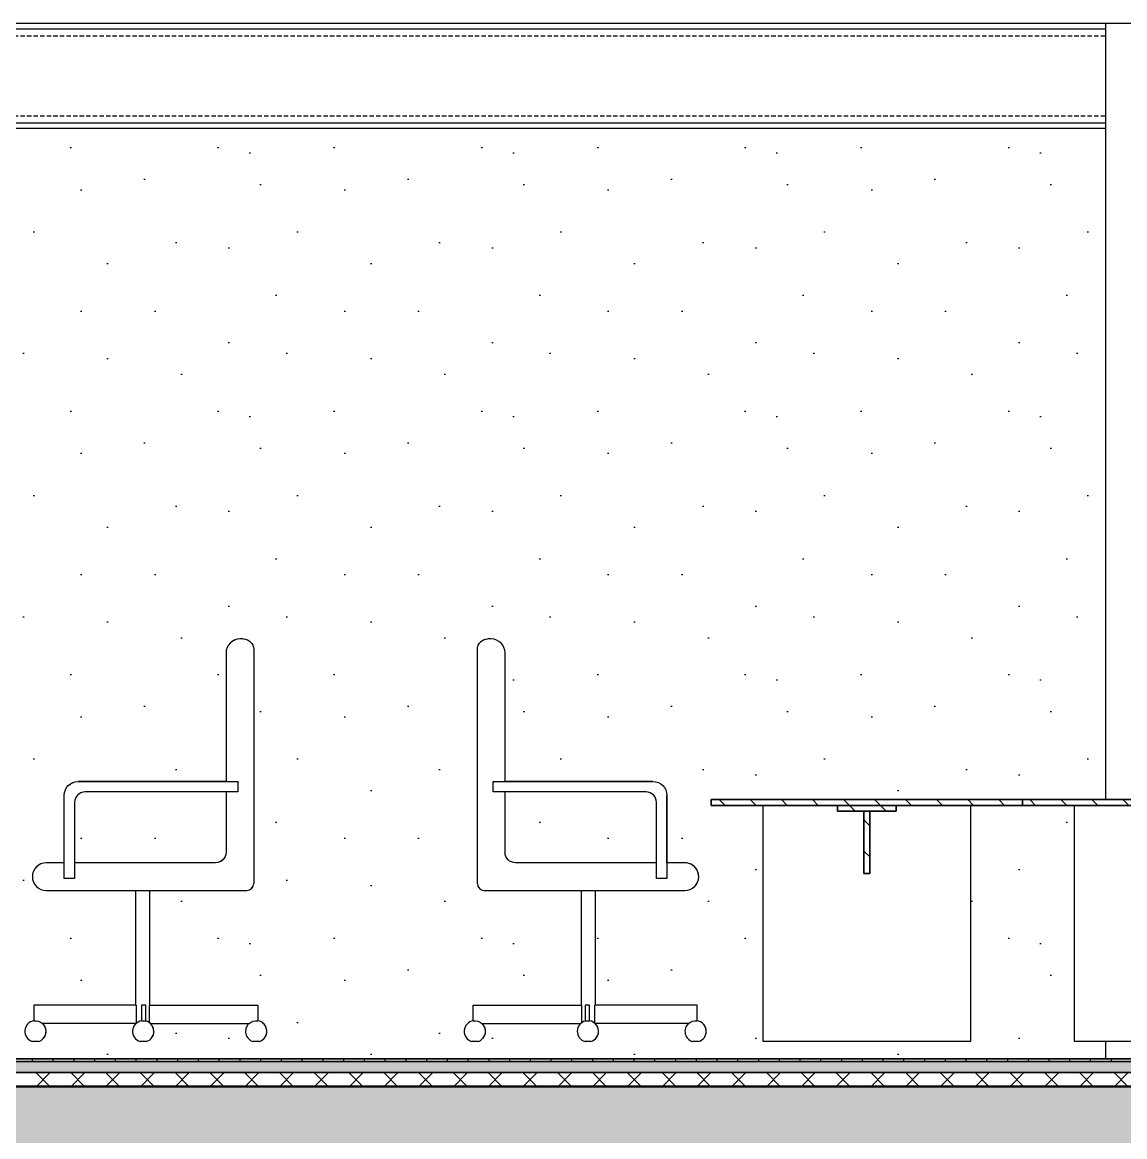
# Model space of a CAD drawing. Header units: millimetres. Extents: x -100 to 224448, y 0 to 22177.
# Drawn here: x 159393 to 162581, y 10125 to 13348 of the extents above; entities that cross this region are included whole.
import ezdxf

# ---------------------------------------------------------------- set-up
doc = ezdxf.new("R2010")
doc.units = ezdxf.units.MM
doc.linetypes.add('DASHED', pattern=[19.05, 12.7, -6.35])
doc.layers.get('0').update_dxf_attribs({"true_color": 0xdfdfdf})
for name, color, linetype in [('Background_0', 7, 'Continuous'), ('Boundary_0', 7, 'Continuous'), ('Boundary_Floor_ Ceramic Tiles', 7, 'Continuous'), ('Boundary_Insulation_ Extruded Polystyrene', 42, 'Continuous'), ('Boundary_Screed', 7, 'Continuous'), ('Elevation_Gypsum Board', 7, 'Continuous'), ('Fill_0', 7, 'Continuous'), ('Fill_Concrete_ Reinforced', 85, 'Continuous'), ('Fill_Floor_ Ceramic Tiles', 251, 'Continuous'), ('Fill_Insulation_ Extruded Polystyrene', 42, 'Continuous'), ('Fill_Screed', 251, 'Continuous'), ('Viewport border', 7, 'Continuous')]:
    doc.layers.add(name, color=color, linetype=linetype)
for name, color, linetype, lineweight in [('Background_Concrete_ Reinforced', 7, 'Continuous', 9), ('Background_Floor_ Ceramic Tiles', 7, 'Continuous', 9), ('Background_Gypsum Board', 7, 'Continuous', 9), ('Background_Insulation_ Extruded Polystyrene', 7, 'Continuous', 9), ('Background_Screed', 7, 'Continuous', 9), ('Boundary_Concrete_ Reinforced', 99, 'Continuous', 50)]:
    doc.layers.add(name, color=color, linetype=linetype, lineweight=lineweight)
doc.layers.add('BIM_ROOM_LINES', color=7, linetype='Continuous', plot=False)
pattern_1 = [(45, (-3002.4, -5250), (-44.9013, 44.9013), [])]

# ---------------------------------------------------------------- blocks, each defined once
blk = doc.blocks.new("CC'__section__..%5CMainBuilding.dwg", base_point=(1833.3, -9100))
at = {"layer": 'Elevation_Gypsum Board'}
h = blk.add_hatch(dxfattribs=at)
h.set_pattern_fill('DOTS2', color=256, scale=30, style=0)
h.paths.add_polyline_path([(3428.4, 4245), (3441.1, 4245), (3467.4, 4245), (3473.6, 4245), (3475.7, 4245), (3488.4, 4245), (3527.9, 4245), (3582.4, 4245), (9693.4, 4245), (9708.4, 4245), (9747.9, 4245), (9808.4, 4245), (9826.2, 4245), (9886.9, 4245), (9934.4, 4245), (9941.4, 4245), (16052.4, 4245), (16052.4, 4250), (3334.4, 4250), (3334.4, 4245), (3388.9, 4245)])
h = blk.add_hatch(dxfattribs=at)
h.set_pattern_fill('DOTS2', color=256, scale=30, style=0)
h.paths.add_polyline_path([(9602.4, 2000), (9693.4, 2000), (9693.4, 3940), (3582.4, 3940), (3582.4, 1250), (9693.4, 1250), (9693.4, 1300), (9602.4, 1300), (9602.4, 1983), (9452.4, 1983), (9302.4, 1983), (9302.4, 1300), (8702.4, 1300), (8702.4, 1983), (8552.4, 1983), (8552.4, 2000), (8702.4, 2000), (9302.4, 2000), (9452.4, 2000)])
h.paths.add_polyline_path([(4105.9, 2464.1), (4115.9, 2464.1, -0.414214), (4155.9, 2424.1), (4155.9, 2051.9), (4583.7, 2051.9, -0.414214), (4623.7, 2011.9), (4623.7, 1816.9), (4675.9, 1816.9, -0.414214), (4715.9, 1776.9, -0.189378), (4705.2, 1749.7, -0.208481), (4675.9, 1736.9), (4417.4, 1736.9), (4417.4, 1405.4), (4711.6, 1405.4), (4711.6, 1360, -0.371496), (4737.8, 1329.5, -0.189381), (4729.6, 1308.6, -0.13387), (4715.8, 1300), (4698.2, 1300, -0.555936), (4684.4, 1350.5, -0.016632), (4685.9, 1351.9), (4416.5, 1351.9, -0.206645), (4426.2, 1329.5, -0.189376), (4418, 1308.6, -0.133873), (4404.2, 1300), (4395.4, 1300), (4386.6, 1300, -0.555948), (4372.8, 1350.5, -0.016625), (4374.3, 1351.9), (4089.7, 1351.9, -0.206646), (4099.4, 1329.5, -0.189378), (4091.2, 1308.6, -0.133876), (4077.4, 1300), (4059.8, 1300, -0.555944), (4046, 1350.5, -0.17016), (4064, 1360), (4064, 1405.4), (4376.3, 1405.4), (4376.3, 1736.9), (4095.9, 1736.9, -0.414214), (4075.9, 1756.9), (4075.9, 2434.1, -0.189367), (4083.9, 2454.5, -0.208492)], flags=16)
h.paths.add_polyline_path([(7188.9, 2464.1), (7198.9, 2464.1, -0.414214), (7228.9, 2434.1), (7228.9, 1756.9, -0.198912), (7223, 1742.8, -0.198912), (7208.9, 1736.9), (6928.5, 1736.9), (6928.5, 1405.4), (7240.8, 1405.4), (7240.8, 1360, -0.371496), (7267, 1329.5, -0.18938), (7258.8, 1308.6, -0.13387), (7245, 1300), (7227.4, 1300, -0.555934), (7213.6, 1350.5, -0.016635), (7215.1, 1351.9), (6930.5, 1351.9, -0.206646), (6940.2, 1329.5, -0.189377), (6932, 1308.6, -0.133874), (6918.2, 1300), (6909.4, 1300), (6900.6, 1300, -0.555944), (6886.8, 1350.5, -0.016625), (6888.3, 1351.9), (6618.9, 1351.9, -0.206646), (6628.6, 1329.5, -0.189381), (6620.4, 1308.6, -0.13387), (6606.6, 1300), (6589, 1300, -0.555943), (6575.2, 1350.5, -0.170157), (6593.2, 1360), (6593.2, 1405.4), (6887.4, 1405.4), (6887.4, 1736.9), (6628.9, 1736.9, -0.65495), (6599.6, 1804.2, -0.009202), (6600.6, 1805.2, -0.198912), (6628.9, 1816.9), (6681.1, 1816.9), (6681.1, 2011.9, -0.18937), (6691.8, 2039.1, -0.208489), (6721.1, 2051.9), (7148.9, 2051.9), (7148.9, 2424.1, -0.189364), (7159.6, 2451.3, -0.009202), (7160.6, 2452.4, -0.198912)], flags=16)
h.paths.add_polyline_path([(6552.4, 2000), (6552.4, 1983), (6402.4, 1983), (6402.4, 1300), (5802.4, 1300), (5802.4, 1983), (5652.4, 1983), (5502.4, 1983), (5502.4, 1300), (4902.4, 1300), (4902.4, 1983), (4752.4, 1983), (4752.4, 2000), (4902.4, 2000), (5502.4, 2000), (5652.4, 2000), (5802.4, 2000), (6402.4, 2000)], flags=16)
h.paths.add_polyline_path([(7905.9, 2464.1), (7915.9, 2464.1, -0.414214), (7955.9, 2424.1), (7955.9, 2051.9), (8383.7, 2051.9, -0.414214), (8423.7, 2011.9), (8423.7, 1816.9), (8475.9, 1816.9, -0.414214), (8515.9, 1776.9, -0.189378), (8505.2, 1749.7, -0.208481), (8475.9, 1736.9), (8217.4, 1736.9), (8217.4, 1405.4), (8511.6, 1405.4), (8511.6, 1360, -0.371494), (8537.8, 1329.5, -0.189379), (8529.6, 1308.6, -0.133871), (8515.8, 1300), (8498.2, 1300, -0.555935), (8484.4, 1350.5, -0.016651), (8485.9, 1351.9), (8216.5, 1351.9, -0.206645), (8226.2, 1329.5, -0.189378), (8218, 1308.6, -0.133874), (8204.2, 1300), (8195.4, 1300), (8186.6, 1300, -0.555948), (8172.8, 1350.5, -0.016625), (8174.3, 1351.9), (7889.7, 1351.9, -0.206646), (7899.4, 1329.5, -0.189378), (7891.2, 1308.6, -0.133873), (7877.4, 1300), (7859.8, 1300, -0.555943), (7846, 1350.5, -0.170157), (7864, 1360), (7864, 1405.4), (8176.3, 1405.4), (8176.3, 1736.9), (7895.9, 1736.9, -0.414214), (7875.9, 1756.9), (7875.9, 2434.1, -0.189367), (7883.9, 2454.5, -0.208493)], flags=16)
h = blk.add_hatch(dxfattribs=at)
h.set_pattern_fill('DOTS2', color=256, scale=30, style=0)
h.paths.add_polyline_path([(6711.1, 1816.9), (7118.9, 1816.9, 0.20842), (7140.9, 1826.5, 0.189439), (7148.9, 1846.9), (7148.9, 2021.9), (6741.1, 2021.9, 0.198912), (6719.9, 2013.1, 0.198912), (6711.1, 1991.9)])
h = blk.add_hatch(dxfattribs=at)
h.set_pattern_fill('DOTS2', color=256, scale=30, style=0)
h.paths.add_polyline_path([(7985.9, 1816.9), (8393.7, 1816.9), (8393.7, 1991.9, 0.414214), (8363.7, 2021.9), (7955.9, 2021.9), (7955.9, 1846.9, 0.414214)])
at = {"layer": 'Fill_0', "extrusion": (0, 0, -1)}
h = blk.add_hatch(dxfattribs=at)
h.set_pattern_fill('ANSI31', color=256, scale=20, style=0)
h.set_pattern_definition(pattern_1)
h.paths.add_polyline_path([(-8552.4, 2000), (-8552.4, 1983), (-9452.4, 1983), (-9452.4, 2000)])
h = blk.add_hatch(dxfattribs=at)
h.set_pattern_fill('ANSI31', color=256, scale=20, style=0)
h.set_pattern_definition(pattern_1)
h.paths.add_polyline_path([(-9452.4, 2000), (-9452.4, 1983), (-10352.4, 1983), (-10352.4, 2000)])
h = blk.add_hatch(dxfattribs=at)
h.set_pattern_fill('ANSI31', color=256, scale=20, style=0)
h.set_pattern_definition(pattern_1)
h.paths.add_polyline_path([(-9087.4, 1966), (-9087.4, 1983), (-8917.4, 1983), (-8917.4, 1966)])
h = blk.add_hatch(dxfattribs=at)
h.set_pattern_fill('ANSI31', color=256, scale=20, style=0)
h.set_pattern_definition(pattern_1)
h.paths.add_polyline_path([(-8993.9, 1966), (-8993.9, 1786), (-9010.9, 1786), (-9010.9, 1966)])
at = {"layer": 'Fill_Concrete_ Reinforced', "extrusion": (0, 0, -1)}
h = blk.add_hatch(dxfattribs=at)
h.set_pattern_fill('CONCRETE1', color=256, scale=20, angle=15, style=0)
h.set_pattern_definition([(15, (-3002.4, -5250), (287.368, 497.736), [50.8, -355.6]), (105, (-3002.4, -5250), (-497.736, 287.368), [50.8, -355.6]), (150, (-2953.33, -5236.85), (-392.5523, -105.184), [71.842, -502.894]), (15, (-3012.5, -5016.04), (287.368, 497.736), [50.8, -355.6]), (60, (-2981.4, -5034), (-105.184, 392.5523), [35.921, -538.815]), (150, (-2981.4, -5034), (-392.5523, -105.184), [35.921, -538.815]), (15, (-2891.6, -4878.46), (287.368, 497.736), [71.842, -334.558]), (60, (-2891.6, -4878.46), (-105.184, 392.5523), [50.8, -523.936]), (150, (-2822.2, -4859.87), (-392.5523, -105.184), [50.8, -523.936]), (105, (-2758.8, -5079.55), (-497.736, 287.368), [50.8, -355.6]), (60, (-2758.82, -5079.55), (-105.184, 392.5523), [35.921, -538.815]), (150, (-2740.86, -5048.44), (-392.5523, -105.184), [35.921, -538.815]), (15, (-2979.63, -5138.7), (287.368, 497.736), [25.4, -340.36]), (15, (-2711.5, -4961.7), (287.368, 497.736), [25.4, -340.36]), (105, (-2847.33, -4945.5), (-497.736, 287.368), [25.4, -340.36]), (150, (-2739.1, -5153.15), (-392.5523, -105.184), [35.921, -538.815]), (150, (-2983.15, -4929.3), (-392.5523, -105.184), [35.921, -538.815]), (60, (-2852.9, -5071.9), (-105.184, 392.5523), [35.921, -538.815]), (105, (-2880.6, -5164.77), (-497.736, 287.368), [6.35, -400.05]), (105, (-2906.6, -4994.24), (-497.736, 287.368), [6.35, -400.05]), (105, (-2740.65, -4877.46), (-497.736, 287.368), [6.35, -400.05]), (105, (-2678.64, -5084.36), (-497.736, 287.368), [6.35, -400.05])])
h.paths.add_polyline_path([(-21382.4, 1000), (-21382.4, 1170), (-21242.4, 1170), (-3322.4, 1170), (-3182.4, 1170), (-3182.4, 1000)])
at = {"layer": 'Fill_Floor_ Ceramic Tiles', "extrusion": (0, 0, -1)}
h = blk.add_hatch(dxfattribs=at)
h.set_pattern_fill('_USER', color=256, scale=60, angle=90, style=0, pattern_type=0)
h.set_pattern_definition([(90, (-3002.4, -5250), (-60, -2e-13), [])])
h.paths.add_polyline_path([(-3322.4, 1250), (-3322.4, 1242), (-21242.4, 1242), (-21242.4, 1250)])
at = {"layer": 'Fill_Insulation_ Extruded Polystyrene', "extrusion": (0, 0, -1)}
h = blk.add_hatch(dxfattribs=at)
h.set_pattern_fill('INSULATION', color=256, scale=20, style=0)
h.set_pattern_definition([(45, (-3002.4, -5250), (-50.28943, 50.28943), []), (135, (-3002.4, -5250), (-50.28943, -50.28943), [])])
h.paths.add_polyline_path([(-3322.4, 1210), (-3322.4, 1170), (-21242.4, 1170), (-21242.4, 1210)])
at = {"layer": 'Fill_Screed', "extrusion": (0, 0, -1)}
h = blk.add_hatch(dxfattribs=at)
h.set_pattern_fill('SCREED', color=256, scale=20, angle=15, style=0)
h.set_pattern_definition([(15, (-3002.4, -5250), (915.6406, 508.3053), [-127, 0, -381, 0]), (15, (-3005.69, -5237.73), (915.6406, 508.3053), [-50.8, 0, -177.8, 0, -91.44, 0, -381, 0]), (15, (-3008.97, -5225.47), (915.6406, 508.3053), [-25.4, 0, -127, 0, -127, 0, -279.4, 0, -91.44, 0]), (15, (-3012.26, -5213.2), (915.6406, 508.3053), [-91.44, 0, -406.4, 0]), (15, (-3015.55, -5200.93), (915.6406, 508.3053), [-304.8, 0, -304.8, 0]), (15, (-3018.84, -5188.66), (915.6406, 508.3053), [-431.8, 0]), (15, (-3022.12, -5176.4), (915.6406, 508.3053), [-127, 0, -558.8, 0]), (15, (-3025.4, -5164.13), (915.6406, 508.3053), [-177.8, 0, -101.6, 0]), (15, (-3028.7, -5151.86), (915.6406, 508.3053), [-254, 0]), (15, (-3035.27, -5127.33), (915.6406, 508.3053), [-35.56, 0, -381, 0, -228.6, 0]), (15, (-3038.56, -5115.06), (915.6406, 508.3053), [-50.8, 0, -5.08, 0, -127, 0]), (15, (-3041.84, -5102.8), (915.6406, 508.3053), [-25.4, 0, -330.2, 0, -381, 0]), (15, (-3045.13, -5090.53), (915.6406, 508.3053), [-254, 0]), (15, (-3048.42, -5078.26), (915.6406, 508.3053), [-127, 0, -533.4, 0]), (15, (-3055, -5053.72), (915.6406, 508.3053), [-609.6, 0]), (15, (-3058.28, -5041.46), (915.6406, 508.3053), [-127, 0, -10.16, 0, -177.8, 0]), (15, (-3061.57, -5029.2), (915.6406, 508.3053), [-35.56, 0, -254, 0, -101.6, 0, -177.8, 0, -203.2, 0]), (15, (-3064.85, -5016.92), (915.6406, 508.3053), [-76.2, 0, -101.6, 0, -254, 0, -10.16, 0, -127, 0]), (15, (-3068.14, -5004.65), (915.6406, 508.3053), [-254, 0])])
h.paths.add_polyline_path([(-3322.4, 1242), (-3322.4, 1210), (-21242.4, 1210), (-21242.4, 1242)])
at = {"linetype": 'DASHED', "extrusion": (0, 1, 0)}
for p, q in [((3582.4, 4208.4), (9693.4, 4208.4)), ((3582.4, 3976.6), (9693.4, 3976.6))]:
    blk.add_line(p, q, dxfattribs=at)
blk.add_line((2834.4, 1250), (21730.4, 1250))
blk.add_line((2834.4, 1250), (21730.4, 1250))
blk.add_line((2834.4, 1250), (21730.4, 1250))
at = {"layer": 'Background_0', "extrusion": (0, 1, 0)}
for p, q in [((3467.4, 4245), (9808.4, 4245)), ((3527.9, 4245), (9747.9, 4245)), ((3527.9, 4245), (9747.9, 4245)), ((3582.4, 4228.3), (9693.4, 4228.3)), ((9693.4, 2000), (9693.4, 4245)), ((9693.4, 4245), (9708.4, 4245)), ((9693.4, 4245), (9693.4, 4245)), ((9693.4, 4245), (9941.4, 4245)), ((9693.4, 4245), (9941.4, 4245)), ((9708.4, 4245), (9934.4, 4245)), ((9708.4, 4245), (9708.4, 4245)), ((3582.4, 3956.7), (9693.4, 3956.7)), ((9693.4, 3940), (3582.4, 3940)), ((7198.9, 2464.1), (7188.9, 2464.1)), ((7198.9, 2464.1), (7188.9, 2464.1)), ((7198.9, 2464.1), (7188.9, 2464.1)), ((7198.9, 2464.1), (7188.9, 2464.1)), ((7198.9, 2464.1), (7188.9, 2464.1)), ((7198.9, 2464.1), (7188.9, 2464.1)), ((7198.9, 2464.1), (7188.9, 2464.1)), ((7198.9, 2464.1), (7188.9, 2464.1)), ((7915.9, 2464.1), (7905.9, 2464.1)), ((7915.9, 2464.1), (7905.9, 2464.1)), ((7915.9, 2464.1), (7905.9, 2464.1)), ((7915.9, 2464.1), (7905.9, 2464.1)), ((7915.9, 2464.1), (7905.9, 2464.1)), ((7915.9, 2464.1), (7905.9, 2464.1)), ((7148.9, 2424.1), (7148.9, 2051.9)), ((7228.9, 2434.1), (7228.9, 1756.9)), ((7228.9, 2434.1), (7228.9, 1756.9)), ((7228.9, 2434.1), (7228.9, 1756.9)), ((7228.9, 2434.1), (7228.9, 1756.9)), ((7228.9, 2434.1), (7228.9, 1756.9)), ((7228.9, 2434.1), (7228.9, 1756.9)), ((7228.9, 2434.1), (7228.9, 1756.9)), ((7228.9, 2434.1), (7228.9, 1756.9)), ((7875.9, 1756.9), (7875.9, 2434.1)), ((7955.9, 2051.9), (7955.9, 2424.1)), ((7955.9, 2051.9), (7955.9, 2424.1)), ((7955.9, 2051.9), (7955.9, 2424.1)), ((7955.9, 2051.9), (7955.9, 2424.1)), ((7955.9, 2051.9), (7955.9, 2424.1)), ((7955.9, 2051.9), (7955.9, 2424.1)), ((7148.9, 2051.9), (6721.1, 2051.9)), ((6721.1, 2051.9), (7148.9, 2051.9)), ((6721.1, 2051.9), (7148.9, 2051.9)), ((6721.1, 2051.9), (7148.9, 2051.9)), ((7148.9, 2051.9), (6721.1, 2051.9)), ((7148.9, 2051.9), (6721.1, 2051.9)), ((7148.9, 2051.9), (6721.1, 2051.9)), ((7148.9, 2051.9), (6721.1, 2051.9)), ((6721.1, 2051.9), (7148.9, 2051.9)), ((7148.9, 2051.9), (6721.1, 2051.9)), ((7148.9, 2051.9), (6721.1, 2051.9)), ((6721.1, 2051.9), (7148.9, 2051.9)), ((6721.1, 2051.9), (7183.1, 2051.9)), ((7148.9, 2051.9), (6721.1, 2051.9)), ((6721.1, 2051.9), (7148.9, 2051.9)), ((6721.1, 2051.9), (7148.9, 2051.9)), ((7183.1, 2051.9), (7183.1, 2021.9)), ((7921.7, 2051.9), (8383.7, 2051.9)), ((7921.7, 2021.9), (7921.7, 2051.9)), ((8383.7, 2051.9), (7955.9, 2051.9)), ((8383.7, 2051.9), (7955.9, 2051.9)), ((7955.9, 2051.9), (8383.7, 2051.9)), ((8383.7, 2051.9), (7955.9, 2051.9)), ((7955.9, 2051.9), (8383.7, 2051.9)), ((7955.9, 2051.9), (8383.7, 2051.9)), ((8383.7, 2051.9), (7955.9, 2051.9)), ((7955.9, 2051.9), (8383.7, 2051.9)), ((8383.7, 2051.9), (7955.9, 2051.9)), ((8383.7, 2051.9), (7955.9, 2051.9)), ((7955.9, 2051.9), (8383.7, 2051.9)), ((6681.1, 1771.2), (6681.1, 2011.9)), ((7183.1, 2021.9), (6741.1, 2021.9)), ((7148.9, 2021.9), (7148.9, 1846.9)), ((8363.7, 2021.9), (7921.7, 2021.9)), ((7955.9, 1846.9), (7955.9, 2021.9)), ((7955.9, 1846.9), (7955.9, 2021.9)), ((7955.9, 1846.9), (7955.9, 2021.9)), ((7955.9, 1846.9), (7955.9, 2021.9)), ((7955.9, 1846.9), (7955.9, 2021.9)), ((7955.9, 1846.9), (7955.9, 2021.9)), ((8423.7, 1816.9), (8423.7, 2011.9)), ((8423.7, 2011.9), (8423.7, 1771.2)), ((8423.7, 1816.9), (8423.7, 2011.9)), ((8423.7, 2011.9), (8423.7, 1816.9)), ((8423.7, 2011.9), (8423.7, 1816.9)), ((8423.7, 1816.9), (8423.7, 2011.9)), ((8423.7, 2011.9), (8423.7, 1816.9)), ((8423.7, 2011.9), (8423.7, 1816.9)), ((8423.7, 2011.9), (8423.7, 1816.9)), ((8423.7, 1816.9), (8423.7, 2011.9)), ((8423.7, 1816.9), (8423.7, 2011.9)), ((8423.7, 1816.9), (8423.7, 2011.9)), ((8552.4, 2000), (9452.4, 2000)), ((8552.4, 2000), (9452.4, 2000)), ((8552.4, 2000), (9452.4, 2000)), ((8552.4, 2000), (9452.4, 2000)), ((8552.4, 2000), (9452.4, 2000)), ((8552.4, 2000), (8552.4, 2000)), ((8552.4, 2000), (9452.4, 2000)), ((9452.4, 2000), (8552.4, 2000)), ((8552.4, 2000), (8552.4, 1983)), ((8552.4, 2000), (8552.4, 2000)), ((9302.4, 2000), (8702.4, 2000)), ((8702.4, 2000), (9302.4, 2000)), ((9302.4, 2000), (8702.4, 2000)), ((9302.4, 2000), (8702.4, 2000)), ((8702.4, 2000), (8702.4, 2000)), ((8702.4, 2000), (8702.4, 2000)), ((8702.4, 2000), (9302.4, 2000)), ((8702.4, 2000), (9302.4, 2000)), ((8702.4, 2000), (9302.4, 2000)), ((9302.4, 2000), (8702.4, 2000)), ((8702.4, 2000), (9302.4, 2000)), ((9302.4, 2000), (8702.4, 2000)), ((8702.4, 2000), (9302.4, 2000)), ((9302.4, 2000), (8702.4, 2000)), ((9302.4, 2000), (8702.4, 2000)), ((9302.4, 2000), (9302.4, 2000)), ((9302.4, 2000), (9302.4, 2000)), ((9452.4, 2000), (9693.4, 2000)), ((9452.4, 2000), (9693.4, 2000)), ((9452.4, 2000), (9693.4, 2000)), ((9452.4, 2000), (9693.4, 2000)), ((9452.4, 2000), (9693.4, 2000)), ((9452.4, 2000), (9452.4, 2000)), ((9452.4, 2000), (9452.4, 1983)), ((9452.4, 1983), (9452.4, 2000)), ((9452.4, 2000), (9452.4, 2000)), ((10352.4, 2000), (9452.4, 2000)), ((9452.4, 2000), (9452.4, 2000)), ((9452.4, 2000), (9452.4, 2000)), ((9452.4, 2000), (10352.4, 2000)), ((9693.4, 2000), (9602.4, 2000)), ((9602.4, 2000), (9693.4, 2000)), ((9693.4, 2000), (9602.4, 2000)), ((9602.4, 2000), (9693.4, 2000)), ((9693.4, 2000), (9602.4, 2000)), ((9602.4, 2000), (9693.4, 2000)), ((9693.4, 2000), (9602.4, 2000)), ((9602.4, 2000), (9693.4, 2000)), ((9693.4, 2000), (9602.4, 2000)), ((9602.4, 2000), (9693.4, 2000)), ((10202.4, 2000), (9602.4, 2000)), ((10202.4, 2000), (9602.4, 2000)), ((9602.4, 2000), (9602.4, 2000)), ((9602.4, 2000), (10202.4, 2000)), ((9602.4, 2000), (9602.4, 2000)), ((6711.1, 1991.9), (6711.1, 1816.9)), ((6711.1, 1991.9), (6711.1, 1816.9)), ((6711.1, 1991.9), (6711.1, 1816.9)), ((6711.1, 1991.9), (6711.1, 1816.9)), ((6711.1, 1991.9), (6711.1, 1771.2)), ((6711.1, 1991.9), (6711.1, 1816.9)), ((6711.1, 1991.9), (6711.1, 1816.9)), ((6711.1, 1991.9), (6711.1, 1816.9)), ((6711.1, 1991.9), (6711.1, 1816.9)), ((6711.1, 1991.9), (6711.1, 1816.9)), ((6711.1, 1991.9), (6711.1, 1816.9)), ((6711.1, 1991.9), (6711.1, 1816.9)), ((6711.1, 1991.9), (6711.1, 1816.9)), ((6711.1, 1991.9), (6711.1, 1816.9)), ((6711.1, 1991.9), (6711.1, 1816.9)), ((6711.1, 1991.9), (6711.1, 1816.9)), ((8393.7, 1771.2), (8393.7, 1991.9)), ((8552.4, 1983), (9452.4, 1983)), ((8702.4, 1300), (8702.4, 1983)), ((8917.4, 1983), (8917.4, 1966)), ((9087.4, 1983), (8917.4, 1983)), ((8917.4, 1966), (9087.4, 1966)), ((8993.9, 1966), (8993.9, 1786)), ((9010.9, 1966), (8993.9, 1966)), ((9010.9, 1786), (9010.9, 1966)), ((9087.4, 1966), (9087.4, 1983)), ((9302.4, 1983), (9302.4, 1300)), ((9302.4, 1983), (9302.4, 1300)), ((9302.4, 1983), (9302.4, 1300)), ((9302.4, 1983), (9302.4, 1300)), ((9302.4, 1983), (9302.4, 1300)), ((9302.4, 1983), (9302.4, 1300)), ((9302.4, 1983), (9302.4, 1300)), ((9302.4, 1983), (9302.4, 1300)), ((9302.4, 1983), (9302.4, 1300)), ((9302.4, 1983), (9302.4, 1300)), ((9302.4, 1983), (9302.4, 1300)), ((9302.4, 1983), (9302.4, 1300)), ((9302.4, 1983), (9302.4, 1300)), ((9452.4, 1983), (10352.4, 1983)), ((9602.4, 1300), (9602.4, 1983)), ((6681.1, 1816.9), (6628.9, 1816.9)), ((6681.1, 1816.9), (6628.9, 1816.9)), ((6681.1, 1816.9), (6628.9, 1816.9)), ((6681.1, 1816.9), (6628.9, 1816.9)), ((6681.1, 1816.9), (6628.9, 1816.9)), ((6681.1, 1816.9), (6628.9, 1816.9)), ((6681.1, 1816.9), (6628.9, 1816.9)), ((6681.1, 1816.9), (6628.9, 1816.9)), ((7118.9, 1816.9), (6711.1, 1816.9)), ((7118.9, 1816.9), (6711.1, 1816.9)), ((7118.9, 1816.9), (6711.1, 1816.9)), ((7118.9, 1816.9), (6711.1, 1816.9)), ((7118.9, 1816.9), (6711.1, 1816.9)), ((7118.9, 1816.9), (6711.1, 1816.9)), ((7118.9, 1816.9), (6711.1, 1816.9)), ((7118.9, 1816.9), (6711.1, 1816.9)), ((8393.7, 1816.9), (7985.9, 1816.9)), ((8393.7, 1816.9), (7985.9, 1816.9)), ((8393.7, 1816.9), (7985.9, 1816.9)), ((8393.7, 1816.9), (7985.9, 1816.9)), ((8393.7, 1816.9), (7985.9, 1816.9)), ((8393.7, 1816.9), (7985.9, 1816.9)), ((8475.9, 1816.9), (8423.7, 1816.9)), ((8475.9, 1816.9), (8423.7, 1816.9)), ((8475.9, 1816.9), (8423.7, 1816.9)), ((8475.9, 1816.9), (8423.7, 1816.9)), ((8475.9, 1816.9), (8423.7, 1816.9)), ((8475.9, 1816.9), (8423.7, 1816.9)), ((8993.9, 1786), (9010.9, 1786)), ((6711.1, 1771.2), (6681.1, 1771.2)), ((8423.7, 1771.2), (8393.7, 1771.2)), ((6628.9, 1736.9), (7208.9, 1736.9)), ((6887.4, 1736.9), (6887.4, 1405.4)), ((6928.5, 1405.4), (6928.5, 1736.9)), ((6928.5, 1405.4), (6928.5, 1736.9)), ((6928.5, 1405.4), (6928.5, 1736.9)), ((6928.5, 1405.4), (6928.5, 1736.9)), ((6928.5, 1405.4), (6928.5, 1736.9)), ((6928.5, 1405.4), (6928.5, 1736.9)), ((6928.5, 1405.4), (6928.5, 1736.9)), ((6928.5, 1405.4), (6928.5, 1736.9)), ((7895.9, 1736.9), (8475.9, 1736.9)), ((8176.3, 1736.9), (8176.3, 1405.4)), ((8217.4, 1405.4), (8217.4, 1736.9)), ((8217.4, 1405.4), (8217.4, 1736.9)), ((8217.4, 1405.4), (8217.4, 1736.9)), ((8217.4, 1405.4), (8217.4, 1736.9)), ((8217.4, 1405.4), (8217.4, 1736.9)), ((8217.4, 1405.4), (8217.4, 1736.9)), ((6593.2, 1405.4), (6593.2, 1405.4)), ((6593.2, 1405.4), (6593.2, 1359.6)), ((6887.4, 1405.4), (6593.2, 1405.4)), ((6887.4, 1405.4), (6593.2, 1405.4)), ((6887.4, 1405.4), (6593.2, 1405.4)), ((6887.4, 1405.4), (6593.2, 1405.4)), ((6887.4, 1405.4), (6593.2, 1405.4)), ((6888.9, 1405.4), (6593.2, 1405.4)), ((6887.4, 1405.4), (6593.2, 1405.4)), ((6593.2, 1405.4), (6593.2, 1405.4)), ((6887.4, 1405.4), (6593.2, 1405.4)), ((6888.9, 1405.4), (6888.9, 1352.5)), ((6917, 1405.4), (6904.3, 1405.4)), ((6904.3, 1405.4), (6904.3, 1359.6)), ((6917, 1359), (6917, 1405.4)), ((6927, 1405.4), (7240.8, 1405.4)), ((6927, 1405.4), (6927, 1354.8)), ((6928.5, 1405.4), (7240.8, 1405.4)), ((6928.5, 1405.4), (7240.8, 1405.4)), ((6928.5, 1405.4), (7240.8, 1405.4)), ((6928.5, 1405.4), (7240.8, 1405.4)), ((6928.5, 1405.4), (7240.8, 1405.4)), ((6928.5, 1405.4), (7240.8, 1405.4)), ((6928.5, 1405.4), (7240.8, 1405.4)), ((7240.8, 1405.4), (7240.8, 1360)), ((7240.8, 1405.4), (7240.8, 1360)), ((7240.8, 1405.4), (7240.8, 1359.6)), ((7240.8, 1405.4), (7240.8, 1360)), ((7240.8, 1405.4), (7240.8, 1360)), ((7240.8, 1405.4), (7240.8, 1360)), ((7240.8, 1405.4), (7240.8, 1360)), ((7240.8, 1405.4), (7240.8, 1360)), ((7864, 1405.4), (8176.3, 1405.4)), ((7864, 1405.4), (8176.3, 1405.4)), ((7864, 1405.4), (8176.3, 1405.4)), ((7864, 1405.4), (8177.8, 1405.4)), ((7864, 1359.6), (7864, 1405.4)), ((7864, 1405.4), (7864, 1405.4)), ((7864, 1405.4), (7864, 1405.4)), ((7864, 1405.4), (8176.3, 1405.4)), ((7864, 1405.4), (8176.3, 1405.4)), ((8177.8, 1354.8), (8177.8, 1405.4)), ((8187.8, 1405.4), (8187.8, 1359)), ((8200.5, 1405.4), (8187.8, 1405.4)), ((8200.5, 1359.6), (8200.5, 1405.4)), ((8511.6, 1405.4), (8215.9, 1405.4)), ((8215.9, 1352.5), (8215.9, 1405.4)), ((8511.6, 1405.4), (8217.4, 1405.4)), ((8511.6, 1405.4), (8217.4, 1405.4)), ((8511.6, 1405.4), (8217.4, 1405.4)), ((8511.6, 1405.4), (8217.4, 1405.4)), ((8511.6, 1405.4), (8217.4, 1405.4)), ((8511.6, 1359.6), (8511.6, 1405.4)), ((8511.6, 1360), (8511.6, 1405.4)), ((8511.6, 1360), (8511.6, 1405.4)), ((8511.6, 1360), (8511.6, 1405.4)), ((8511.6, 1360), (8511.6, 1405.4)), ((8511.6, 1360), (8511.6, 1405.4)), ((6917, 1359), (6917, 1359.4)), ((7240.8, 1359.6), (7240.8, 1360)), ((8200.5, 1359.6), (8200.5, 1359.8)), ((8511.6, 1359.6), (8511.6, 1360)), ((6888.3, 1351.9), (6618.3, 1351.9)), ((6930.5, 1351.9), (7215.7, 1351.9)), ((7889.1, 1351.9), (8174.3, 1351.9)), ((8486.5, 1351.9), (8216.5, 1351.9)), ((6606.6, 1300), (6589, 1300)), ((6909.4, 1300), (6900.6, 1300)), ((6918.2, 1300), (6909.4, 1300)), ((7245, 1300), (7227.4, 1300)), ((7877.4, 1300), (7859.8, 1300)), ((8195.4, 1300), (8186.6, 1300)), ((8204.2, 1300), (8195.4, 1300)), ((8515.8, 1300), (8498.2, 1300)), ((9302.4, 1300), (8702.4, 1300)), ((9302.4, 1300), (9302.4, 1300)), ((9302.4, 1300), (9302.4, 1300)), ((10202.4, 1300), (9602.4, 1300)), ((9693.4, 1250), (9693.4, 1300))]:
    blk.add_line(p, q, dxfattribs=at)
at = {"layer": 'Background_0'}
for centre, radius, start, end in [((7188.9, 2424.1), 40, 90, 180), ((7188.9, 2424.1), 40, 90, 137.1104), ((7188.9, 2424.1), 40, 90, 137.1108), ((7188.9, 2424.1), 40, 90, 137.1088), ((7188.9, 2424.1), 40, 90, 137.1088), ((7188.9, 2424.1), 40, 90, 137.1104), ((7188.9, 2424.1), 40, 90, 137.1108), ((7188.9, 2424.1), 40, 90, 135), ((7915.9, 2424.1), 40, 0, 90), ((7915.9, 2424.1), 40, 0, 90), ((7915.9, 2424.1), 40, 0, 90), ((7915.9, 2424.1), 40, 0, 90), ((7915.9, 2424.1), 40, 0, 90), ((7915.9, 2424.1), 40, 0, 90), ((6741.1, 1991.9), 30, 90, 180), ((6741.1, 1991.9), 30, 135, 180), ((6741.1, 1991.9), 30, 135, 180), ((6741.1, 1991.9), 30, 135, 180), ((6741.1, 1991.9), 30, 135, 180), ((6741.1, 1991.9), 30, 135, 180), ((6741.1, 1991.9), 30, 135, 180), ((6741.1, 1991.9), 30, 135, 180), ((6741.1, 1991.9), 30, 135, 180), ((6741.1, 1991.9), 30, 135, 180), ((6741.1, 1991.9), 30, 135, 180), ((6741.1, 1991.9), 30, 135, 180), ((6741.1, 1991.9), 30, 135, 180), ((6741.1, 1991.9), 30, 135, 180), ((6741.1, 1991.9), 30, 135, 180), ((6741.1, 1991.9), 30, 135, 180), ((8363.7, 1991.9), 30, 0, 90), ((6628.9, 1776.9), 40, 90, 270), ((6628.9, 1776.9), 40, 90, 137.1088), ((6628.9, 1776.9), 40, 90, 137.1108), ((6628.9, 1776.9), 40, 90, 137.1088), ((6628.9, 1776.9), 40, 90, 137.1104), ((6628.9, 1776.9), 40, 90, 137.1104), ((6628.9, 1776.9), 40, 90, 137.1108), ((6628.9, 1776.9), 40, 90, 135), ((8475.9, 1776.9), 40, 317.103, 90), ((8475.9, 1776.9), 40, 317.1057, 90), ((8475.9, 1776.9), 40, 270, 90), ((8475.9, 1776.9), 40, 317.1027, 90), ((8475.9, 1776.9), 40, 317.1057, 90), ((8475.9, 1776.9), 40, 317.1057, 90), ((7208.9, 1756.9), 20, 270, 0), ((7208.9, 1756.9), 20, 315, 0), ((7208.9, 1756.9), 20, 315, 0), ((7208.9, 1756.9), 20, 315, 0), ((7208.9, 1756.9), 20, 315, 0), ((7208.9, 1756.9), 20, 315, 0), ((7208.9, 1756.9), 20, 315, 0), ((7208.9, 1756.9), 20, 315, 0), ((7895.9, 1756.9), 20, 180, 270), ((6597.8, 1329.5), 30.8, 98.4806, 253.3942), ((6597.8, 1329.5), 30.8, 98.4806, 137.1078), ((6597.8, 1329.5), 30.8, 98.4806, 137.1078), ((6597.8, 1329.5), 30.8, 98.4806, 137.1104), ((6597.8, 1329.5), 30.8, 98.4806, 137.1078), ((6597.8, 1329.5), 30.8, 98.4806, 137.1078), ((6597.8, 1329.5), 30.8, 98.4806, 137.1102), ((6597.8, 1329.5), 30.8, 98.4806, 137.1078), ((6909.4, 1329.5), 30.8, 99.4822, 253.394), ((6909.4, 1329.5), 30.8, 286.6056, 75.7304), ((7236.2, 1329.5), 30.8, 317.1052, 81.5193), ((7236.2, 1329.5), 30.8, 317.1052, 81.5193), ((7236.2, 1329.5), 30.8, 317.1026, 81.5193), ((7236.2, 1329.5), 30.8, 317.1052, 81.5193), ((7236.2, 1329.5), 30.8, 317.1052, 81.5193), ((7236.2, 1329.5), 30.8, 317.1034, 81.5193), ((7236.2, 1329.5), 30.8, 286.6059, 81.5193), ((7236.2, 1329.5), 30.8, 317.1052, 81.5193), ((7868.6, 1329.5), 30.8, 98.4807, 253.3941), ((7868.6, 1329.5), 30.8, 98.4807, 137.1079), ((7868.6, 1329.5), 30.8, 98.4807, 137.1118), ((7868.6, 1329.5), 30.8, 98.4807, 137.1079), ((7868.6, 1329.5), 30.8, 98.4807, 137.1079), ((7868.6, 1329.5), 30.8, 98.4807, 137.1116), ((8195.4, 1329.5), 30.8, 104.2701, 253.3944), ((8195.4, 1329.5), 30.8, 286.6055, 80.5178), ((8507, 1329.5), 30.8, 317.1055, 81.5189), ((8507, 1329.5), 30.8, 317.1014, 81.5189), ((8507, 1329.5), 30.8, 317.1055, 81.5189), ((8507, 1329.5), 30.8, 317.1055, 81.5189), ((8507, 1329.5), 30.8, 286.6058, 81.5189), ((8507, 1329.5), 30.8, 317.102, 81.5189), ((6597.8, 1329.5), 30.8, 286.6058, 46.7023), ((6597.8, 1329.5), 30.8, 317.1051, 46.7023), ((6597.8, 1329.5), 30.8, 317.1051, 46.7023), ((6597.8, 1329.5), 30.8, 317.1031, 46.7023), ((6597.8, 1329.5), 30.8, 317.1051, 46.7023), ((6597.8, 1329.5), 30.8, 317.1051, 46.7023), ((6597.8, 1329.5), 30.8, 317.1034, 46.7023), ((6597.8, 1329.5), 30.8, 317.1051, 46.7023), ((6909.4, 1329.5), 30.8, 133.2978, 137.1076), ((6909.4, 1329.5), 30.8, 133.2978, 137.1075), ((6909.4, 1329.5), 30.8, 133.2978, 137.1076), ((6909.4, 1329.5), 30.8, 133.2978, 137.1075), ((6909.4, 1329.5), 30.8, 133.2978, 137.1103), ((6909.4, 1329.5), 30.8, 133.2978, 137.1075), ((6909.4, 1329.5), 30.8, 133.2978, 137.1076), ((6909.4, 1329.5), 30.8, 133.2978, 137.1075), ((6909.4, 1329.5), 30.8, 133.2978, 137.1076), ((6909.4, 1329.5), 30.8, 133.2978, 137.1075), ((6909.4, 1329.5), 30.8, 133.2978, 137.1094), ((6909.4, 1329.5), 30.8, 133.2978, 137.1075), ((6909.4, 1329.5), 30.8, 133.2978, 137.1076), ((6909.4, 1329.5), 30.8, 133.2978, 137.1075), ((6909.4, 1329.5), 30.8, 133.2978, 137.1075), ((6909.4, 1329.5), 30.8, 317.1059, 46.7024), ((6909.4, 1329.5), 30.8, 317.106, 46.7024), ((6909.4, 1329.5), 30.8, 317.1059, 46.7024), ((6909.4, 1329.5), 30.8, 317.106, 46.7024), ((6909.4, 1329.5), 30.8, 317.1033, 46.7024), ((6909.4, 1329.5), 30.8, 317.106, 46.7024), ((6909.4, 1329.5), 30.8, 317.1059, 46.7024), ((6909.4, 1329.5), 30.8, 317.106, 46.7024), ((6909.4, 1329.5), 30.8, 317.1059, 46.7024), ((6909.4, 1329.5), 30.8, 317.106, 46.7024), ((6909.4, 1329.5), 30.8, 317.1036, 46.7024), ((6909.4, 1329.5), 30.8, 317.106, 46.7024), ((6909.4, 1329.5), 30.8, 317.1059, 46.7024), ((6909.4, 1329.5), 30.8, 317.106, 46.7024), ((6909.4, 1329.5), 30.8, 317.106, 46.7024), ((7236.2, 1329.5), 30.8, 133.2976, 253.3943), ((7236.2, 1329.5), 30.8, 133.2976, 137.1097), ((7236.2, 1329.5), 30.8, 133.2976, 137.1117), ((7236.2, 1329.5), 30.8, 133.2976, 137.1117), ((7236.2, 1329.5), 30.8, 133.2976, 137.1097), ((7236.2, 1329.5), 30.8, 133.2976, 137.1115), ((7236.2, 1329.5), 30.8, 133.2976, 137.1115), ((7868.6, 1329.5), 30.8, 286.6057, 46.7024), ((7868.6, 1329.5), 30.8, 317.1057, 46.7024), ((7868.6, 1329.5), 30.8, 317.1017, 46.7024), ((7868.6, 1329.5), 30.8, 317.1057, 46.7024), ((7868.6, 1329.5), 30.8, 317.1057, 46.7024), ((7868.6, 1329.5), 30.8, 317.1019, 46.7024), ((8195.4, 1329.5), 30.8, 133.2976, 137.1074), ((8195.4, 1329.5), 30.8, 133.2976, 137.1073), ((8195.4, 1329.5), 30.8, 133.2976, 137.1203), ((8195.4, 1329.5), 30.8, 133.2976, 137.1074), ((8195.4, 1329.5), 30.8, 133.2976, 137.115), ((8195.4, 1329.5), 30.8, 133.2976, 137.1074), ((8195.4, 1329.5), 30.8, 133.2976, 137.1073), ((8195.4, 1329.5), 30.8, 133.2976, 137.1111), ((8195.4, 1329.5), 30.8, 133.2976, 137.1073), ((8195.4, 1329.5), 30.8, 133.2976, 137.1073), ((8195.4, 1329.5), 30.8, 137.1123, 137.1194), ((8195.4, 1329.5), 30.8, 317.1058, 46.7022), ((8195.4, 1329.5), 30.8, 317.1059, 46.7022), ((8195.4, 1329.5), 30.8, 317.1019, 46.7022), ((8195.4, 1329.5), 30.8, 317.1062, 46.7022), ((8195.4, 1329.5), 30.8, 317.1058, 46.7022), ((8195.4, 1329.5), 30.8, 317.1059, 46.7022), ((8195.4, 1329.5), 30.8, 317.1058, 46.7022), ((8195.4, 1329.5), 30.8, 317.1059, 46.7022), ((8195.4, 1329.5), 30.8, 317.1024, 46.7022), ((8195.4, 1329.5), 30.8, 317.1059, 46.7022), ((8195.4, 1329.5), 30.8, 317.1062, 46.7022), ((8507, 1329.5), 30.8, 133.2977, 253.3942), ((8507, 1329.5), 30.8, 133.2977, 137.1134), ((8507, 1329.5), 30.8, 133.2977, 137.1134), ((8507, 1329.5), 30.8, 133.2977, 137.1094), ((8507, 1329.5), 30.8, 133.2977, 137.1128)]:
    blk.add_arc(centre, radius, start, end, dxfattribs=at)
at = {"layer": 'Background_0', "extrusion": (2.94008e-15, -5.69819e-17, -1)}
blk.add_arc((-7198.9, 2434.1), 30, 90, 180, dxfattribs=at)
blk.add_arc((-7198.9, 2434.1), 30, 90, 180, dxfattribs=at)
blk.add_arc((-7198.9, 2434.1), 30, 90, 180, dxfattribs=at)
blk.add_arc((-7198.9, 2434.1), 30, 90, 180, dxfattribs=at)
blk.add_arc((-7198.9, 2434.1), 30, 90, 180, dxfattribs=at)
blk.add_arc((-7198.9, 2434.1), 30, 90, 180, dxfattribs=at)
blk.add_arc((-7198.9, 2434.1), 30, 90, 180, dxfattribs=at)
blk.add_arc((-7198.9, 2434.1), 30, 90, 180, dxfattribs=at)
at = {"layer": 'Background_0', "extrusion": (9.18485e-17, -5.69819e-17, -1)}
for start in [0, 42.8879, 42.8919, 42.8919, 42.8884, 42.8919]:
    blk.add_arc((-7905.9, 2434.1), 30, start, 90, dxfattribs=at)
at = {"layer": 'Background_0', "extrusion": (2.90946e-15, -2.63657e-17, -1)}
for centre, radius, start, end in [((-6721.1, 2011.9), 40, 0, 90), ((-6721.1, 2011.9), 40, 42.8926, 90), ((-6721.1, 2011.9), 40, 42.8926, 90), ((-6721.1, 2011.9), 40, 42.891, 90), ((-6721.1, 2011.9), 40, 42.8926, 90), ((-6721.1, 2011.9), 40, 42.8926, 90), ((-6721.1, 2011.9), 40, 42.8906, 90), ((-6721.1, 2011.9), 40, 42.8926, 90), ((-6909.4, 1329.5), 30.5, 80.4121, 104.4312)]:
    blk.add_arc(centre, radius, start, end, dxfattribs=at)
at = {"layer": 'Background_0', "extrusion": (2.90946e-15, -1.4883e-16, -1)}
blk.add_arc((-6721.1, 2011.9), 40, 42.8929, 90, dxfattribs=at)
blk.add_arc((-6721.1, 2011.9), 40, 42.8929, 90, dxfattribs=at)
blk.add_arc((-6721.1, 2011.9), 40, 42.8929, 90, dxfattribs=at)
blk.add_arc((-6721.1, 2011.9), 40, 42.8929, 90, dxfattribs=at)
blk.add_arc((-6721.1, 2011.9), 40, 42.8929, 90, dxfattribs=at)
blk.add_arc((-6721.1, 2011.9), 40, 42.8929, 90, dxfattribs=at)
blk.add_arc((-6721.1, 2011.9), 40, 42.8929, 90, dxfattribs=at)
blk.add_arc((-6721.1, 2011.9), 40, 42.8929, 90, dxfattribs=at)
at = {"layer": 'Background_0', "extrusion": (1.22465e-16, -2.63657e-17, -1)}
for centre, radius, start, end in [((-8383.7, 2011.9), 40, 90, 180), ((-8383.7, 2011.9), 40, 90, 180), ((-8383.7, 2011.9), 40, 90, 180), ((-8383.7, 2011.9), 40, 90, 180), ((-8383.7, 2011.9), 40, 90, 180), ((-8383.7, 2011.9), 40, 90, 180), ((-8195.4, 1329.5), 30.5, 75.5688, 99.5879)]:
    blk.add_arc(centre, radius, start, end, dxfattribs=at)
at = {"layer": 'Background_0', "extrusion": (1.22465e-16, -1.4883e-16, -1)}
blk.add_arc((-8383.7, 2011.9), 40, 90, 180, dxfattribs=at)
blk.add_arc((-8383.7, 2011.9), 40, 90, 180, dxfattribs=at)
blk.add_arc((-8383.7, 2011.9), 40, 90, 180, dxfattribs=at)
blk.add_arc((-8383.7, 2011.9), 40, 90, 180, dxfattribs=at)
blk.add_arc((-8383.7, 2011.9), 40, 90, 180, dxfattribs=at)
blk.add_arc((-8383.7, 2011.9), 40, 90, 180, dxfattribs=at)
at = {"layer": 'Background_0', "extrusion": (2.90946e-15, -8.75981e-17, -1)}
for start in [180, 222.9077, 222.8982, 222.905, 222.901, 222.9064, 222.8947, 222.8996]:
    blk.add_arc((-7118.9, 1846.9), 30, start, 270, dxfattribs=at)
at = {"layer": 'Background_0', "extrusion": (1.22465e-16, -8.75981e-17, -1)}
blk.add_arc((-7985.9, 1846.9), 30, 270, 0, dxfattribs=at)
blk.add_arc((-7985.9, 1846.9), 30, 270, 0, dxfattribs=at)
blk.add_arc((-7985.9, 1846.9), 30, 270, 0, dxfattribs=at)
blk.add_arc((-7985.9, 1846.9), 30, 270, 0, dxfattribs=at)
blk.add_arc((-7985.9, 1846.9), 30, 270, 0, dxfattribs=at)
blk.add_arc((-7985.9, 1846.9), 30, 270, 0, dxfattribs=at)
at = {"layer": 'Background_0', "extrusion": (2.9707e-15, -2.63657e-17, -1)}
for centre, start, end in [((-6597.8, 1329.5), 81.4007, 132.4489), ((-7236.2, 1329.5), 47.5511, 98.5993)]:
    blk.add_arc(centre, 30.4, start, end, dxfattribs=at)
at = {"layer": 'Background_0', "extrusion": (6.12323e-17, -2.63657e-17, -1)}
for centre, start, end in [((-7868.6, 1329.5), 81.4007, 132.4489), ((-8507, 1329.5), 47.5511, 98.5993)]:
    blk.add_arc(centre, 30.4, start, end, dxfattribs=at)
at = {"layer": 'Background_Concrete_ Reinforced', "extrusion": (0, 1, 0)}
blk.add_line((21242.4, 1170), (3322.4, 1170), dxfattribs=at)
at = {"layer": 'Background_Floor_ Ceramic Tiles', "extrusion": (0, 1, 0)}
for p, q in [((21242.4, 1250), (3322.4, 1250)), ((3322.4, 1242), (21242.4, 1242))]:
    blk.add_line(p, q, dxfattribs=at)
at = {"layer": 'Background_Gypsum Board', "extrusion": (0, 1, 0)}
blk.add_line((3582.4, 1250), (9693.4, 1250), dxfattribs=at)
at = {"layer": 'Background_Insulation_ Extruded Polystyrene', "extrusion": (0, 1, 0)}
for p, q in [((21242.4, 1210), (3322.4, 1210)), ((3322.4, 1170), (21242.4, 1170))]:
    blk.add_line(p, q, dxfattribs=at)
at = {"layer": 'Background_Screed', "extrusion": (0, 1, 0)}
for p, q in [((21242.4, 1242), (3322.4, 1242)), ((3322.4, 1210), (21242.4, 1210))]:
    blk.add_line(p, q, dxfattribs=at)
at = {"layer": 'BIM_ROOM_LINES', "extrusion": (0, 1, 0)}
for p, q in [((21230.4, 1250), (3334.4, 1250)), ((9693.4, 1250), (3582.4, 1250))]:
    blk.add_line(p, q, dxfattribs=at)
at = {"layer": 'Boundary_0', "extrusion": (0, 1, 0)}
for p, q in [((8552.4, 2000), (9452.4, 2000)), ((8552.4, 1983), (8552.4, 2000)), ((9452.4, 2000), (10352.4, 2000)), ((9452.4, 1983), (9452.4, 2000)), ((9452.4, 2000), (9452.4, 1983)), ((9452.4, 1983), (8552.4, 1983)), ((8917.4, 1966), (8917.4, 1983)), ((8917.4, 1983), (9087.4, 1983)), ((9087.4, 1966), (8917.4, 1966)), ((8993.9, 1966), (9010.9, 1966)), ((8993.9, 1786), (8993.9, 1966)), ((9010.9, 1966), (9010.9, 1786)), ((9087.4, 1983), (9087.4, 1966)), ((10352.4, 1983), (9452.4, 1983)), ((9010.9, 1786), (8993.9, 1786))]:
    blk.add_line(p, q, dxfattribs=at)
at = {"layer": 'Boundary_Concrete_ Reinforced', "extrusion": (0, 1, 0)}
blk.add_line((3322.4, 1170), (21242.4, 1170), dxfattribs=at)
at = {"layer": 'Boundary_Floor_ Ceramic Tiles', "extrusion": (0, 1, 0)}
for p, q in [((3322.4, 1250), (21242.4, 1250)), ((21242.4, 1242), (3322.4, 1242))]:
    blk.add_line(p, q, dxfattribs=at)
at = {"layer": 'Boundary_Insulation_ Extruded Polystyrene', "extrusion": (0, 1, 0)}
for p, q in [((3322.4, 1210), (21242.4, 1210)), ((21242.4, 1170), (3322.4, 1170))]:
    blk.add_line(p, q, dxfattribs=at)
at = {"layer": 'Boundary_Screed', "extrusion": (0, 1, 0)}
for p, q in [((3322.4, 1242), (21242.4, 1242)), ((21242.4, 1210), (3322.4, 1210))]:
    blk.add_line(p, q, dxfattribs=at)

msp = doc.modelspace()

# ---------------------------------------------------------------- block references
at = {"layer": 'Viewport border'}
msp.add_blockref("CC'__section__..%5CMainBuilding.dwg", (154666.2, 0), dxfattribs=at)

doc.saveas('drawing.dxf')
